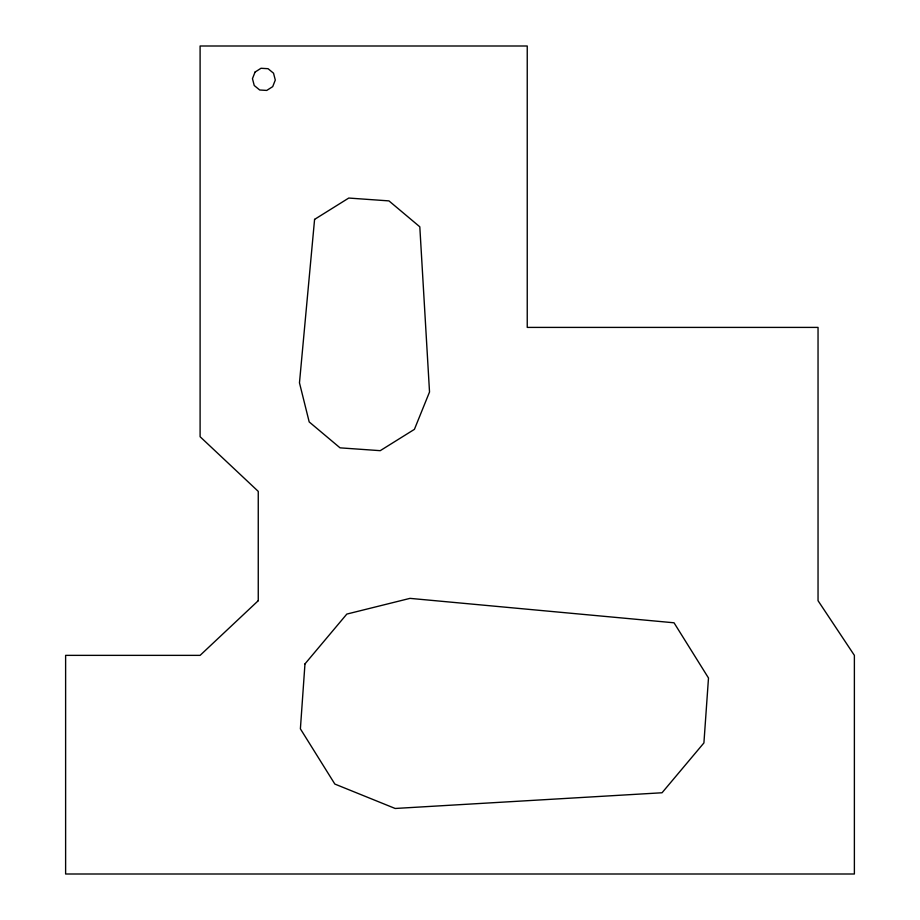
<?xml version="1.0" encoding="UTF-8"?>
<svg xmlns="http://www.w3.org/2000/svg" width="920" height="920" viewBox="0 0 920 920"><rect width="100%" height="100%" fill="white"/><g stroke="black" fill="none" stroke-linecap="round" stroke-linejoin="round"><path stroke-width="1.38" d="M304.968 663.906L300.391 728.835L334.846 784.058L395.174 808.473L662.043 792.764L703.915 742.934L708.492 678.005L674.038 622.794L409.998 598.368L346.828 614.077L304.968 663.906M314.582 219.386L299.471 382.823L309.189 421.923L340.043 447.844L380.224 450.673L414.414 429.353L429.525 392L419.808 226.803L388.953 200.893L348.76 198.053L314.582 219.386M255.047 72.082L252.459 78.66L254.23 85.502L259.693 89.999L266.754 90.424L272.711 86.629L275.298 80.051L273.527 73.197L268.065 68.701L261.004 68.275L255.047 72.082M258.255 600.702L200.1 655.362L65.619 655.362L65.619 874L854.381 874L854.381 655.362L818.041 600.702L818.041 327.405L527.24 327.405L527.24 46L200.1 46L200.1 436.724L258.255 491.383L258.255 600.702"/></g></svg>
